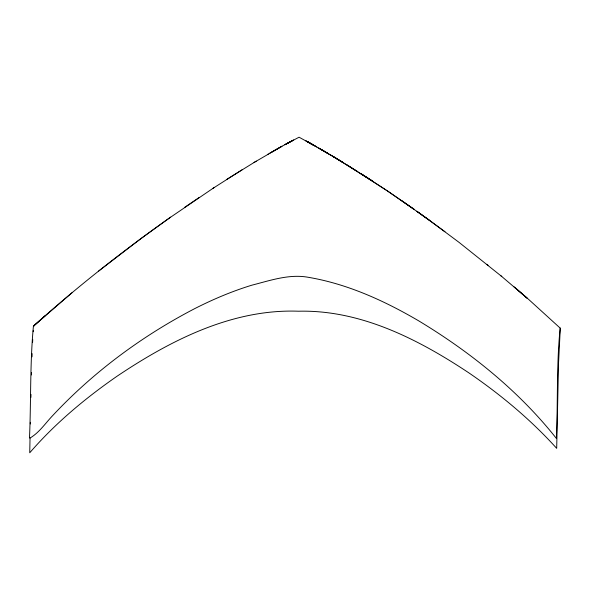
<?xml version="1.0" encoding="UTF-8"?>
<svg xmlns="http://www.w3.org/2000/svg" width="590" height="590" viewBox="0 0 590 590"><rect width="100%" height="100%" fill="white"/><g stroke="black" fill="none" stroke-linecap="round" stroke-linejoin="round"><path stroke-width="0.89" d="M30.031 438.031L29.736 452.788C55.143 423.384 85.233 398.279 117.108 376.184C170.606 340.283 232.379 308.762 298.503 311.218C360.741 309.684 418.664 339.464 469.183 373.079C500.969 394.858 530.816 419.733 556.687 448.356L558.524 363.44L560.294 328.217L528.404 299.189L500.586 275.508M30.326 423.959L30.363 422.293M30.909 397.439L30.982 394.393M31.469 374.975L31.543 372.393M32.022 356.862L32.133 353.631M32.605 342.171L32.73 339.501M33.217 331.683L33.328 330.363M213.971 187.672L169.448 217.998C122.137 251.48 76.53 287.411 33.424 326.159C29.898 363.233 31.115 400.699 29.5 437.891L30.193 437.957C39.559 432.323 45.467 423.096 52.908 415.353C93.537 371.899 142.094 335.953 194.84 308.563C213.219 299.241 232.268 291.158 251.996 285.147C269.645 280.641 287.994 274.247 306.35 276.976C346.478 283.421 384.06 300.546 418.893 320.967C470.621 352.223 518.699 390.86 556.37 438.4C558.015 401.761 556.422 364.406 560.183 328.04M45.305 315.584L33.424 326.159L71.892 292.824M98.655 271.039L141.438 238.227L170.621 217.142M199.332 197.37L184.441 207.503M212.747 188.476L241.974 169.839M227.003 179.249L256.244 161.144M254.039 162.479L282.013 146.224L299.078 137.212L313.143 144.926M267.447 154.536L268.398 153.968M271.769 152.065L282.013 146.224M281.172 146.703L269.438 153.371M286.858 143.628L293.621 139.985M293.097 140.265L284.808 144.705L292.087 140.811M33.534 326.012L33.8 326.58M371.567 180.488L332.495 156.084L306.505 141.194L314.138 145.465M307.855 141.969L316.874 146.976M307.427 141.718L316.004 146.49M305.517 140.641L312.125 144.373M329.707 154.455L330.725 155.037M320.473 149.078L343.137 162.552L332.495 156.084M318.475 147.891L328.608 153.835L319.197 148.311L319.869 148.702M333.247 156.549L357.614 171.535M346.957 164.883L387.188 190.762L414.541 209.656L387.188 190.762M372.755 181.219L360.556 173.394L386.007 190.01M401.908 200.784L429.771 220.527L459.064 242.379L501.766 276.489M429.771 220.527L416.783 211.227L444.978 231.73M486.927 264.313L488.033 265.249M513.993 286.792L527.091 298.127L515.24 287.817"/></g></svg>
